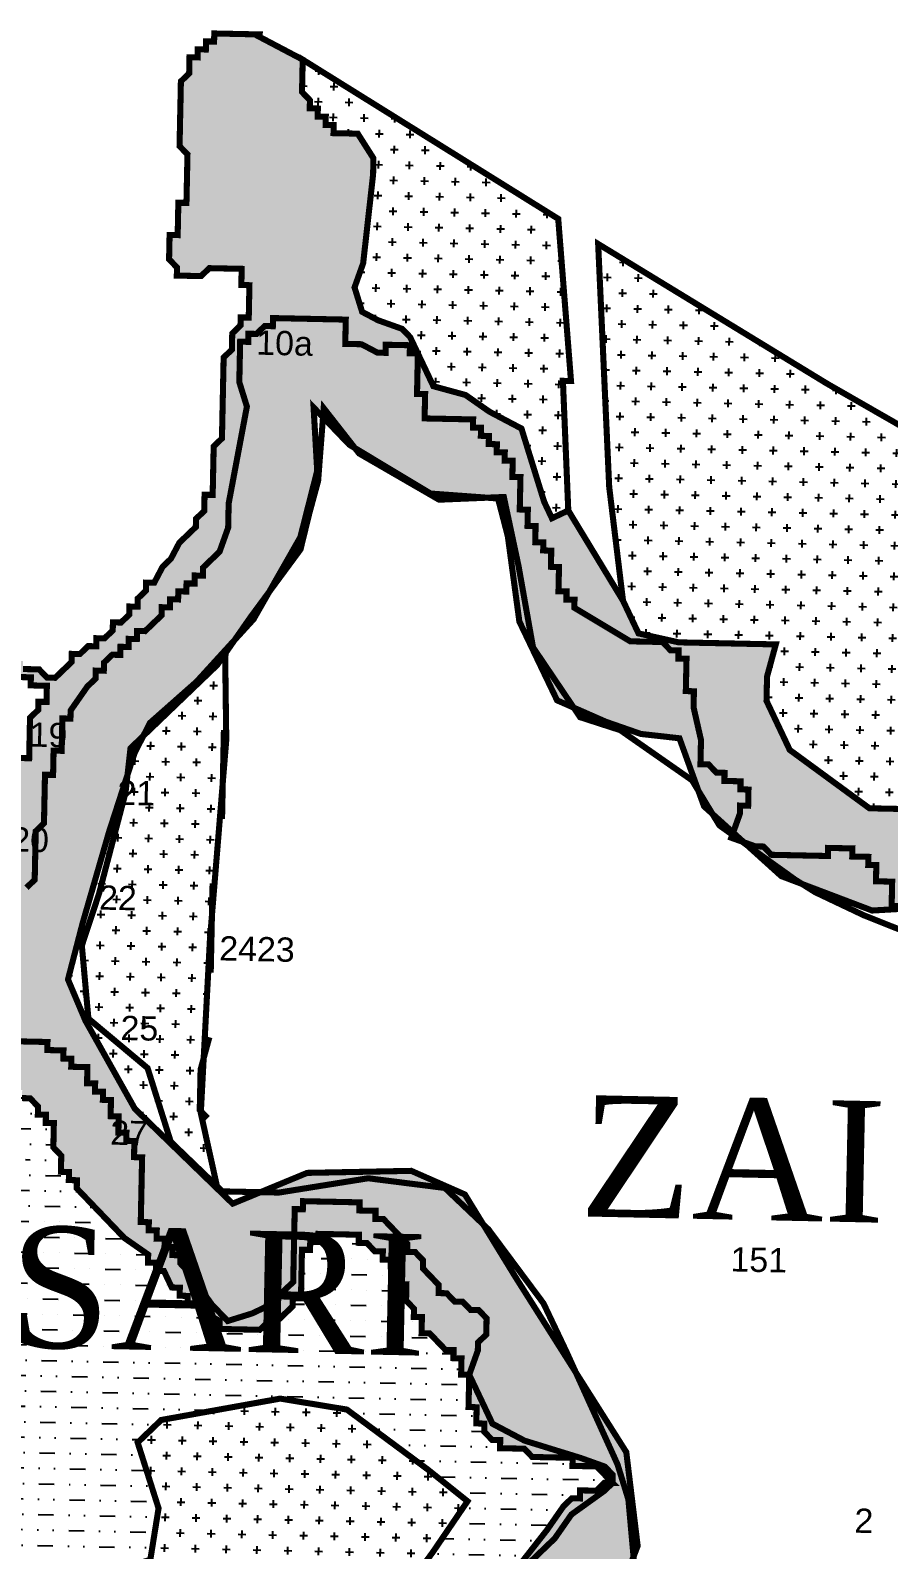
# Model space of a CAD drawing. Header units: metres. Extents: x 262573 to 264787, y 2226900 to 2228055.
# Drawn here: x 263884 to 264304, y 2227312 to 2228055 of the extents above; entities that cross this region are included whole.
import ezdxf

# ---------------------------------------------------------------- set-up
doc = ezdxf.new("R2010")
doc.units = ezdxf.units.M
doc.header["$MEASUREMENT"] = 0
doc.layers.add('500M CRZ LINE', color=7, linetype='Continuous', true_color=0xa73800)
for name, color, linetype in [('CRZ LINE FOR RIVER OR CREEK', 84, 'Continuous'), ('HAZARDS LINE', 1, 'Continuous'), ('HIGH TIDE LINE', 6, 'Continuous'), ('INTERTIDAL ZONE', 5, 'Continuous'), ('MUDFLATS', 40, 'Continuous'), ('NDZ-500M FROM CRZ', 2, 'Continuous'), ('SURVEY NO.', 7, 'Continuous'), ('VILLAGE NAME', 3, 'Continuous')]:
    doc.layers.add(name, color=color, linetype=linetype)
doc.styles.add('PDF Arial', font='arial.ttf')
doc.styles.get("Standard").update_dxf_attribs({"font": 'times.ttf'})
pattern_1 = [(358.7957, (245568.003, 2226553.552), (7.6937444, 7.376927), [3.7685, -11.305501]), (88.7957, (245569.847, 2226551.629), (-7.376927, 7.6937444), [3.7685, -11.305501])]
pattern_2 = [(358.7957, (245568.003, 2226553.552), (15.22908, 7.2185182), [7.5370005, -7.5370005, 0, -7.5370005, 0, -7.5370005])]

msp = doc.modelspace()

# ---------------------------------------------------------------- hatches: boundary and pattern name
at = {"layer": 'INTERTIDAL ZONE'}
h = msp.add_hatch(dxfattribs=at)
h.set_pattern_fill('CROSS', color=256, scale=1.186929, angle=-1.2043)
h.set_pattern_definition(pattern_1)
h.paths.add_polyline_path([(264142.57, 2227962.79), (264017.58, 2228040.61), (264017.5, 2228036.65), (264017.42, 2228032.7), (264017.33, 2228028.74), (264017.25, 2228024.79), (264021.12, 2228020.75), (264021.04, 2228016.79), (264024.99, 2228016.71), (264024.91, 2228012.75), (264028.87, 2228012.67), (264028.78, 2228008.71), (264032.74, 2228008.63), (264032.66, 2228004.67), (264036.61, 2228004.59), (264040.57, 2228004.51), (264044.52, 2228004.42), (264052.18, 2227992.39), (264052.02, 2227984.48), (264047.15, 2227941.05), (264042.94, 2227929.26), (264046.65, 2227917.31), (264054.47, 2227913.19), (264066.26, 2227908.98), (264070.13, 2227904.95), (264073.92, 2227896.95), (264077.71, 2227888.96), (264081.5, 2227880.96), (264097.23, 2227876.67), (264108.93, 2227868.51), (264124.59, 2227860.27), (264128.29, 2227848.32), (264132, 2227836.36), (264135.71, 2227824.41), (264139.49, 2227816.42), (264147.49, 2227820.21), (264144.86, 2227883.59), (264148.82, 2227883.5)])
h = msp.add_hatch(dxfattribs=at)
h.set_pattern_fill('CROSS', color=256, scale=1.186929, angle=-1.2043)
h.set_pattern_definition(pattern_1)
h.paths.add_polyline_path([(264273.98, 2227882.27), (264162.1, 2227950.5), (264167.51, 2227831.66), (264174.26, 2227776.11), (264181.84, 2227760.12), (264201.53, 2227755.75), (264248.99, 2227754.75), (264244.71, 2227739.01), (264244.46, 2227727.14), (264255.82, 2227703.16), (264294.79, 2227674.64), (264310.62, 2227674.3), (264322.56, 2227678.01), (264330.47, 2227677.84), (264342.09, 2227665.73), (264353.71, 2227653.61), (264361.04, 2227625.75), (264364.66, 2227609.85), (264372.4, 2227601.77), (264392.1, 2227597.4), (264419.62, 2227588.9), (264454.88, 2227572.33), (264498.22, 2227563.5), (264525.83, 2227558.97), (264537.77, 2227562.67), (264549.72, 2227566.38), (264589.36, 2227569.5), (264625.21, 2227580.62), (264649.35, 2227599.9), (264653.56, 2227611.69), (264654.14, 2227639.38), (264658.1, 2227639.3), (264673.83, 2227635.01), (264677.79, 2227634.92), (264681.74, 2227634.84), (264685.7, 2227634.76), (264697.57, 2227634.51), (264701.52, 2227634.43), (264705.48, 2227634.34), (264709.43, 2227634.26), (264717.34, 2227634.09), (264721.3, 2227634.01), (264725.25, 2227633.93), (264729.29, 2227637.8), (264733.25, 2227637.72), (264737.2, 2227637.63), (264741.72, 2227641.96), (264625.62, 2227680.69)])
h.paths.add_polyline_path([(264386.51, 2227708.33), (264398.55, 2227715.99), (264426.23, 2227715.41), (264457.96, 2227718.7), (264469.82, 2227718.45), (264513.25, 2227713.58), (264517.2, 2227713.5), (264521.08, 2227709.46), (264525.03, 2227709.37), (264528.99, 2227709.29), (264552.47, 2227696.92), (264579.91, 2227684.47), (264583.86, 2227684.39), (264587.82, 2227684.31), (264591.69, 2227680.27), (264595.56, 2227676.23), (264599.52, 2227676.15), (264603.47, 2227676.06), (264603.39, 2227672.11), (264607.34, 2227672.02), (264607.26, 2227668.07), (264615.09, 2227663.95), (264618.96, 2227659.91), (264622.83, 2227655.87), (264626.7, 2227651.83), (264630.58, 2227647.79), (264634.53, 2227647.71), (264634.45, 2227643.75), (264638.4, 2227643.67), (264645.81, 2227619.77), (264641.61, 2227607.98), (264625.54, 2227596.45), (264589.69, 2227585.33), (264546.18, 2227586.24), (264522.54, 2227590.7), (264494.93, 2227595.23), (264471.28, 2227599.69), (264443.76, 2227608.18), (264428.11, 2227616.43), (264416.41, 2227624.59), (264396.88, 2227636.87), (264389.22, 2227648.91), (264381.64, 2227664.9), (264373.98, 2227676.93), (264374.23, 2227688.8), (264378.27, 2227692.67), (264382.39, 2227700.5)], flags=16)
h.paths.add_polyline_path([(264421.64, 2227667.82), (264471.73, 2227670.59), (264533.93, 2227654), (264596.61, 2227644), (264625.35, 2227622.56), (264610.87, 2227611.41), (264588.15, 2227605.29), (264546.57, 2227611.02), (264496.12, 2227624.24), (264453.91, 2227632.76), (264421.4, 2227656.37)], flags=0)
h = msp.add_hatch(dxfattribs=at)
h.set_pattern_fill('CROSS', color=256, scale=1.186929, angle=-1.2043)
h.set_pattern_definition(pattern_1)
h.paths.add_polyline_path([(264055.91, 2227228.49), (264056.32, 2227248.27), (264060.28, 2227248.18), (264060.45, 2227256.1), (264064.4, 2227256.01), (264072.48, 2227263.76), (264062.5, 2227285.68), (264080.93, 2227310.59), (264098.2, 2227335.9), (264078.68, 2227351.48), (264039.19, 2227380.71), (264006.6, 2227386.07), (263948.37, 2227375.62), (263936.85, 2227364.58), (263947.08, 2227332.46), (263943.04, 2227307.26), (263909.75, 2227297.46), (263912.14, 2227281.84), (263918.01, 2227222.21), (263947.55, 2227084.76), (263964.5, 2227022.91), (263991.01, 2226992.87), (264038.03, 2226984.02), (264054.25, 2227006.87), (264055.29, 2227056.38), (264072.43, 2227067.42), (264092.07, 2227065.83), (264099.8, 2227057.39), (264099.96, 2227065.3), (264070.73, 2227180.69), (264063.49, 2227212.5)])
at = {"layer": 'MUDFLATS'}
h = msp.add_hatch(dxfattribs=at)
h.set_pattern_fill('MUDST', color=256, scale=1.186929, angle=-1.2043)
h.set_pattern_definition(pattern_2)
h.paths.add_polyline_path([(264052.02, 2227984.48), (264052.18, 2227992.39), (264044.52, 2228004.42), (264040.57, 2228004.51), (264036.61, 2228004.59), (264032.66, 2228004.67), (264032.74, 2228008.63), (264028.78, 2228008.71), (264028.87, 2228012.67), (264024.91, 2228012.75), (264024.99, 2228016.71), (264021.04, 2228016.79), (264021.12, 2228020.75), (264017.25, 2228024.79), (264017.33, 2228028.74), (264017.42, 2228032.7), (264017.5, 2228036.65), (264017.58, 2228040.61), (263994.1, 2228052.98), (263990.15, 2228053.06), (263982.24, 2228053.23), (263978.28, 2228053.31), (263974.32, 2228053.39), (263974.24, 2228049.44), (263970.29, 2228049.52), (263970.2, 2228045.56), (263966.25, 2228045.65), (263966.16, 2228041.69), (263962.21, 2228041.77), (263962.13, 2228037.82), (263962.04, 2228033.86), (263958, 2228029.99), (263957.92, 2228026.03), (263957.84, 2228022.08), (263957.76, 2228018.12), (263957.67, 2228014.17), (263957.59, 2228010.21), (263957.51, 2228006.25), (263957.34, 2227998.34), (263961.21, 2227994.3), (263961.13, 2227990.35), (263961.05, 2227986.39), (263960.96, 2227982.44), (263960.88, 2227978.48), (263960.8, 2227974.52), (263960.71, 2227970.57), (263956.76, 2227970.65), (263956.67, 2227966.69), (263956.59, 2227962.74), (263956.51, 2227958.78), (263956.42, 2227954.83), (263952.47, 2227954.91), (263952.39, 2227950.95), (263952.3, 2227947), (263952.22, 2227943.04), (263956.09, 2227939), (263956.01, 2227935.05), (263959.96, 2227934.96), (263967.87, 2227934.8), (263971.91, 2227938.67), (263987.73, 2227938.34), (263987.57, 2227930.43), (263991.52, 2227930.34), (263991.19, 2227914.52), (263987.23, 2227914.6), (263987.15, 2227910.65), (263983.11, 2227906.77), (263982.95, 2227898.86), (263978.91, 2227894.99), (263978.08, 2227855.43), (263974.04, 2227851.56), (263973.54, 2227827.82), (263969.58, 2227827.91), (263969.42, 2227819.99), (263965.38, 2227816.12), (263965.3, 2227812.17), (263957.22, 2227804.42), (263953.1, 2227796.59), (263949.06, 2227792.72), (263944.94, 2227784.89), (263940.98, 2227784.97), (263940.9, 2227781.02), (263936.86, 2227777.14), (263936.78, 2227773.19), (263932.82, 2227773.27), (263932.74, 2227769.32), (263928.7, 2227765.44), (263924.75, 2227765.53), (263924.66, 2227761.57), (263920.62, 2227757.7), (263916.67, 2227757.78), (263916.59, 2227753.83), (263912.63, 2227753.91), (263908.59, 2227750.04), (263904.64, 2227750.12), (263904.55, 2227746.16), (263900.52, 2227742.29), (263896.48, 2227738.42), (263892.52, 2227738.5), (263888.65, 2227742.54), (263880.74, 2227742.71), (263880.82, 2227746.66), (263872.91, 2227746.83), (263872.83, 2227742.87), (263876.7, 2227738.83), (263884.61, 2227738.67), (263884.53, 2227734.88), (263885.02, 2227734.7), (263892.44, 2227734.54), (263892.27, 2227726.63), (263888.32, 2227726.72), (263888.23, 2227722.76), (263884.2, 2227718.89), (263883.78, 2227699.11), (263879.82, 2227699.19), (263879.08, 2227663.59), (263875.12, 2227663.67), (263874.95, 2227655.76), (263870.92, 2227651.89), (263870.75, 2227643.98), (263866.71, 2227640.1), (263866.63, 2227636.15), (263862.42, 2227624.36), (263862.34, 2227620.41), (263858.38, 2227620.49), (263858.05, 2227604.67), (263854.1, 2227604.75), (263853.51, 2227577.06), (263857.39, 2227573.02), (263857.05, 2227557.2), (263861.01, 2227557.11), (263860.93, 2227553.16), (263868.67, 2227545.08), (263872.54, 2227541.04), (263876.41, 2227537), (263880.37, 2227536.92), (263880.29, 2227532.96), (263884.24, 2227532.88), (263888.11, 2227528.84), (263888.03, 2227524.88), (263891.99, 2227524.8), (263891.9, 2227520.84), (263895.86, 2227520.76), (263895.61, 2227508.89), (263899.48, 2227504.85), (263899.31, 2227496.94), (263903.27, 2227496.86), (263903.19, 2227492.9), (263907.14, 2227492.82), (263907.06, 2227488.86), (263910.93, 2227484.82), (263914.8, 2227480.79), (263918.68, 2227476.75), (263926.42, 2227468.67), (263930.29, 2227464.63), (263941.99, 2227456.47), (263941.91, 2227452.51), (263945.86, 2227452.43), (263945.78, 2227448.47), (263949.74, 2227448.39), (263953.52, 2227440.4), (263957.48, 2227440.31), (263957.4, 2227436.36), (263961.35, 2227436.27), (263961.27, 2227432.32), (263965.22, 2227432.23), (263969.1, 2227428.2), (263976.92, 2227424.07), (263976.84, 2227420.12), (263996.62, 2227419.7), (264000.65, 2227423.57), (264004.61, 2227423.49), (264008.65, 2227427.36), (264012.69, 2227431.24), (264012.77, 2227435.19), (264016.73, 2227435.11), (264017.22, 2227458.84), (264021.18, 2227458.76), (264021.26, 2227462.72), (264025.22, 2227462.63), (264025.3, 2227466.59), (264045.08, 2227466.17), (264044.99, 2227462.22), (264048.95, 2227462.14), (264052.82, 2227458.1), (264056.78, 2227458.01), (264056.69, 2227454.06), (264060.65, 2227453.97), (264060.57, 2227450.02), (264064.44, 2227445.98), (264064.35, 2227442.02), (264068.31, 2227441.94), (264068.14, 2227434.03), (264072.02, 2227429.99), (264071.93, 2227426.03), (264075.89, 2227425.95), (264075.72, 2227418.04), (264079.68, 2227417.96), (264083.55, 2227413.92), (264087.42, 2227409.88), (264091.38, 2227409.79), (264091.29, 2227405.84), (264095.25, 2227405.76), (264095.08, 2227397.84), (264099.04, 2227397.76), (264098.7, 2227381.94), (264102.66, 2227381.85), (264102.49, 2227373.94), (264106.45, 2227373.86), (264106.37, 2227369.9), (264110.24, 2227365.86), (264114.19, 2227365.78), (264114.11, 2227361.82), (264125.98, 2227361.58), (264129.85, 2227357.54), (264149.62, 2227357.12), (264149.54, 2227353.16), (264161.41, 2227352.92), (264165.28, 2227348.88), (264169.15, 2227344.84), (264165.2, 2227344.92), (264161.16, 2227341.05), (264153.25, 2227341.21), (264153.16, 2227337.26), (264149.21, 2227337.34), (264145.17, 2227333.47), (264137.01, 2227321.77), (264124.81, 2227306.19), (264120.86, 2227306.28), (264120.77, 2227302.32), (264116.82, 2227302.4), (264116.73, 2227298.45), (264112.78, 2227298.53), (264088.55, 2227275.29), (264072.48, 2227263.76), (264064.4, 2227256.01), (264060.45, 2227256.1), (264060.28, 2227248.18), (264056.32, 2227248.27), (264055.91, 2227228.49), (264063.49, 2227212.5), (264070.73, 2227180.69), (264099.96, 2227065.3), (264099.8, 2227057.39), (264103.75, 2227057.3), (264103.67, 2227053.35), (264118.66, 2227013.46), (264118.49, 2227005.55), (264122.45, 2227005.46), (264122.36, 2227001.51), (264126.15, 2226993.51), (264125.99, 2226985.6), (264129.94, 2226985.52), (264129.86, 2226981.56), (264141.72, 2226981.31), (264153.67, 2226985.02), (264173.53, 2226988.56), (264185.4, 2226988.31), (264232.94, 2226991.27), (264260.63, 2226990.68), (264260.71, 2226994.64), (264268.62, 2226994.47), (264268.71, 2226998.43), (264272.75, 2227002.3), (264272.91, 2227010.21), (264269.04, 2227014.25), (264269.87, 2227053.81), (264273.91, 2227057.68), (264281.82, 2227057.52), (264281.9, 2227061.47), (264285.86, 2227061.39), (264285.94, 2227065.35), (264287.96, 2227067.28), (264262.63, 2227070.06), (264249.35, 2227043.19), (264206.98, 2227039.95), (264159.28, 2227044.74), (264146.23, 2227078.69), (264119.97, 2227188.71), (264114.6, 2227227.66), (264135.83, 2227256.08), (264170.52, 2227285.78), (264181.43, 2227314.07), (264175.86, 2227359.9), (264121.6, 2227445.58), (264096.92, 2227485.85), (264070.68, 2227497.4), (264019.77, 2227496.41), (263983.34, 2227481.37), (263935.48, 2227527.74), (263911.28, 2227570.86), (263902.77, 2227590.97), (263909.87, 2227618.31), (263922.88, 2227663.22), (263935.38, 2227701.79), (263942.91, 2227716.41), (263965.69, 2227736.55), (263979.63, 2227751.82), (263993.57, 2227767.08), (264016.42, 2227807.15), (264024.67, 2227839.62), (264022.91, 2227870.59), (264040.41, 2227852.35), (264080.15, 2227828.49), (264113.11, 2227826.08), (264117.91, 2227807.64), (264123.56, 2227765.94), (264142.01, 2227727.41), (264165.86, 2227716.94), (264182.99, 2227710.98), (264201.86, 2227708.87), (264213.88, 2227675.62), (264251.68, 2227641.49), (264296.1, 2227624.66), (264313.66, 2227625.66), (264320.42, 2227620.02), (264343.06, 2227584.49), (264359.18, 2227566.28), (264380.58, 2227569.96), (264418.04, 2227552.67), (264483.75, 2227531.67), (264512.92, 2227528.99), (264572, 2227541.84), (264617.41, 2227559.1), (264642.26, 2227579.54), (264664.65, 2227597.97), (264677.88, 2227605.6), (264706.89, 2227611.18), (264732.47, 2227617.51), (264745.19, 2227641.42), (264741.24, 2227641.51), (264737.2, 2227637.63), (264733.25, 2227637.72), (264729.29, 2227637.8), (264725.25, 2227633.93), (264721.3, 2227634.01), (264717.34, 2227634.09), (264709.43, 2227634.26), (264705.48, 2227634.34), (264701.52, 2227634.43), (264697.57, 2227634.51), (264685.7, 2227634.76), (264681.74, 2227634.84), (264677.79, 2227634.92), (264673.83, 2227635.01), (264658.1, 2227639.3), (264654.14, 2227639.38), (264653.56, 2227611.69), (264649.35, 2227599.9), (264625.21, 2227580.62), (264589.36, 2227569.5), (264549.72, 2227566.38), (264537.77, 2227562.67), (264525.83, 2227558.97), (264498.22, 2227563.5), (264454.88, 2227572.33), (264419.62, 2227588.9), (264392.1, 2227597.4), (264372.4, 2227601.77), (264364.66, 2227609.85), (264361.04, 2227625.75), (264353.71, 2227653.61), (264342.09, 2227665.73), (264330.47, 2227677.84), (264322.56, 2227678.01), (264310.62, 2227674.3), (264294.79, 2227674.64), (264255.82, 2227703.16), (264244.46, 2227727.14), (264244.71, 2227739.01), (264248.99, 2227754.75), (264201.53, 2227755.75), (264181.84, 2227760.12), (264174.26, 2227776.11), (264147.49, 2227820.21), (264139.49, 2227816.42), (264135.71, 2227824.41), (264132, 2227836.36), (264128.29, 2227848.32), (264124.59, 2227860.27), (264108.93, 2227868.51), (264097.23, 2227876.67), (264081.5, 2227880.96), (264077.71, 2227888.96), (264073.92, 2227896.95), (264070.13, 2227904.95), (264066.26, 2227908.98), (264054.47, 2227913.19), (264046.65, 2227917.31), (264042.94, 2227929.26), (264047.15, 2227941.05)])
h = msp.add_hatch(dxfattribs=at)
h.set_pattern_fill('MUDST', color=256, scale=1.186929, angle=-1.2043)
h.set_pattern_definition(pattern_2)
h.paths.add_polyline_path([(264006.6, 2227386.07), (264039.19, 2227380.71), (264078.68, 2227351.48), (264098.2, 2227335.9), (264080.93, 2227310.59), (264062.5, 2227285.68), (264072.48, 2227263.76), (264088.55, 2227275.29), (264112.78, 2227298.53), (264116.73, 2227298.45), (264116.82, 2227302.4), (264120.77, 2227302.32), (264120.86, 2227306.28), (264124.81, 2227306.19), (264137.01, 2227321.77), (264145.17, 2227333.47), (264149.21, 2227337.34), (264153.16, 2227337.26), (264153.25, 2227341.21), (264161.16, 2227341.05), (264165.2, 2227344.92), (264169.15, 2227344.84), (264165.28, 2227348.88), (264161.41, 2227352.92), (264149.54, 2227353.16), (264149.62, 2227357.12), (264129.85, 2227357.54), (264125.98, 2227361.58), (264114.11, 2227361.82), (264114.19, 2227365.78), (264110.24, 2227365.86), (264106.37, 2227369.9), (264106.45, 2227373.86), (264102.49, 2227373.94), (264102.66, 2227381.85), (264098.7, 2227381.94), (264099.04, 2227397.76), (264095.08, 2227397.84), (264095.25, 2227405.76), (264091.29, 2227405.84), (264091.38, 2227409.79), (264087.42, 2227409.88), (264083.55, 2227413.92), (264079.68, 2227417.96), (264075.72, 2227418.04), (264075.89, 2227425.95), (264071.93, 2227426.03), (264072.02, 2227429.99), (264068.14, 2227434.03), (264068.31, 2227441.94), (264064.35, 2227442.02), (264064.44, 2227445.98), (264060.57, 2227450.02), (264060.65, 2227453.97), (264056.69, 2227454.06), (264056.78, 2227458.01), (264052.82, 2227458.1), (264048.95, 2227462.14), (264044.99, 2227462.22), (264045.08, 2227466.17), (264025.3, 2227466.59), (264025.22, 2227462.63), (264021.26, 2227462.72), (264021.18, 2227458.76), (264017.22, 2227458.84), (264016.73, 2227435.11), (264012.77, 2227435.19), (264012.69, 2227431.24), (264008.65, 2227427.36), (264004.61, 2227423.49), (264000.65, 2227423.57), (263996.62, 2227419.7), (263976.84, 2227420.12), (263976.92, 2227424.07), (263969.1, 2227428.2), (263965.22, 2227432.23), (263961.27, 2227432.32), (263961.35, 2227436.27), (263957.4, 2227436.36), (263957.48, 2227440.31), (263953.52, 2227440.4), (263949.74, 2227448.39), (263945.78, 2227448.47), (263945.86, 2227452.43), (263941.91, 2227452.51), (263941.99, 2227456.47), (263930.29, 2227464.63), (263926.42, 2227468.67), (263918.68, 2227476.75), (263914.8, 2227480.79), (263910.93, 2227484.82), (263907.06, 2227488.86), (263907.14, 2227492.82), (263903.19, 2227492.9), (263903.27, 2227496.86), (263899.31, 2227496.94), (263899.48, 2227504.85), (263895.61, 2227508.89), (263895.86, 2227520.76), (263891.9, 2227520.84), (263891.99, 2227524.8), (263888.03, 2227524.88), (263888.11, 2227528.84), (263884.24, 2227532.88), (263880.29, 2227532.96), (263880.37, 2227536.92), (263876.41, 2227537), (263872.54, 2227541.04), (263868.67, 2227545.08), (263867.56, 2227546.24), (263863.65, 2227539.79), (263875.65, 2227526.78), (263882.02, 2227503.09), (263862.59, 2227444.29), (263816.49, 2227415.57), (263751.14, 2227412.99), (263713.02, 2227406.4), (263692.98, 2227387.2), (263662.34, 2227378.03), (263643.59, 2227373.52), (263611.24, 2227377.79), (263623.89, 2227345.84), (263668.63, 2227308.25), (263712.66, 2227274.71), (263722.03, 2227258.38), (263736.35, 2227272.35), (263748.62, 2227274.59), (263796.06, 2227265.77), (263807.73, 2227269.59), (263827.54, 2227287.65), (263847.99, 2227291.29), (263905.5, 2227284.76), (263899.92, 2227272.66), (263862.08, 2227276.28), (263842.22, 2227270.43), (263841.04, 2227258.87), (263852.43, 2227249.24), (263880.52, 2227243.95), (263891.79, 2227243.71), (263905.12, 2227236.86), (263909.58, 2227225.18), (263886.52, 2227216.58), (263859.03, 2227220.29), (263841.99, 2227217.15), (263853.69, 2227208.99), (263861.52, 2227204.87), (263865.39, 2227200.83), (263869.26, 2227196.79), (263869.18, 2227192.84), (263872.97, 2227184.84), (263876.59, 2227168.94), (263875.09, 2227097.73), (263870.64, 2227074.08), (263874.51, 2227070.04), (263873.93, 2227042.35), (263877.55, 2227026.44), (263877.39, 2227018.53), (263881.26, 2227014.49), (263881.09, 2227006.58), (263884.96, 2227002.54), (263888.75, 2226994.54), (263896.41, 2226982.51), (263900.2, 2226974.52), (263902.18, 2226974.47), (263958.12, 2226977.8), (264076.65, 2226972.31), (264112.23, 2226987.31), (264125.99, 2226985.6), (264126.15, 2226993.51), (264122.36, 2227001.51), (264122.45, 2227005.46), (264118.49, 2227005.55), (264118.66, 2227013.46), (264103.67, 2227053.35), (264103.75, 2227057.3), (264099.8, 2227057.39), (264092.07, 2227065.83), (264072.43, 2227067.42), (264055.29, 2227056.38), (264054.25, 2227006.87), (264038.03, 2226984.02), (263991.01, 2226992.87), (263964.5, 2227022.91), (263947.55, 2227084.76), (263918.01, 2227222.21), (263912.14, 2227281.84), (263909.75, 2227297.46), (263943.04, 2227307.26), (263947.08, 2227332.46), (263936.85, 2227364.58), (263948.37, 2227375.62)])
at = {"layer": 'NDZ-500M FROM CRZ'}
h = msp.add_hatch(dxfattribs=at)
h.set_pattern_fill('CROSS', color=256, scale=1.186929, angle=-1.2043)
h.set_pattern_definition(pattern_1)
h.paths.add_polyline_path([(263980.19, 2227708), (263979.63, 2227751.82), (263965.69, 2227736.55), (263942.91, 2227716.41), (263935.38, 2227701.79), (263922.88, 2227663.22), (263909.87, 2227618.31), (263902.77, 2227590.97), (263911.28, 2227570.86), (263935.48, 2227527.74), (263975.95, 2227488.53), (263967.73, 2227525.66), (263972.18, 2227610.03)])

# ---------------------------------------------------------------- linework, layer by layer
at = {"layer": '500M CRZ LINE', "lineweight": 50, "const_width": 2.97}
for points in [[(263979.87, 2227752.49), (263979.7, 2227744.58)], [(263979.04, 2227712.94), (263978.87, 2227705.02), (263978.62, 2227693.16), (263978.12, 2227669.42)], [(263973.5, 2227637.86), (263973.17, 2227622.03), (263972.59, 2227594.34)], [(263971.92, 2227562.7), (263967.64, 2227546.96), (263967.55, 2227543), (263967.39, 2227535.09), (263967.3, 2227531.13), (263967.22, 2227527.18), (263971.09, 2227523.14)]]:
    msp.add_lwpolyline(points, dxfattribs=at)
at = {"layer": 'CRZ LINE FOR RIVER OR CREEK', "ltscale": 0.01, "const_width": 2.97}
msp.add_lwpolyline([(264321.15, 2227610.76), (264292.13, 2227622.3), (264268.21, 2227633.64), (264258.45, 2227639.78), (264221.41, 2227666.29), (264208.03, 2227688.33), (264172.93, 2227712.82), (264153.28, 2227719.17), (264130.25, 2227753.29), (264123.17, 2227793.02), (264115.97, 2227826.81), (264084.29, 2227825.49), (264045.19, 2227848.08), (264027.85, 2227870.22), (264025.12, 2227834.65), (264020.84, 2227818.91), (264016.51, 2227801.2), (263992.07, 2227768.07), (263975.75, 2227744.67), (263943.44, 2227713.68), (263933.35, 2227704), (263930.91, 2227682.29), (263918, 2227633.09), (263909.55, 2227607.54), (263912.76, 2227571.85), (263941.7, 2227547.64), (263953.04, 2227511.64), (263978.25, 2227487.37), (264005.94, 2227486.79), (264049.61, 2227493.78), (264087.11, 2227489.04), (264108.44, 2227468.8), (264135.38, 2227432.61), (264146.75, 2227408.63), (264171.58, 2227353.91), (264176.89, 2227336.76), (264180.1, 2227301.07)], dxfattribs=at)
at = {"layer": 'HAZARDS LINE', "lineweight": 18, "const_width": 2.97}
for points in [[(263882.45, 2227635.81), (263886.49, 2227639.69), (263886.99, 2227663.42), (263891.02, 2227667.29), (263891.52, 2227691.03), (263895.48, 2227690.95), (263895.73, 2227702.81), (263899.68, 2227702.73), (263900.02, 2227718.55), (263903.97, 2227718.47), (263904.05, 2227722.43), (263912.21, 2227734.13), (263916.25, 2227738), (263916.34, 2227741.96), (263920.29, 2227741.87), (263920.37, 2227745.83), (263924.41, 2227749.7), (263928.37, 2227749.62), (263928.45, 2227753.58), (263932.41, 2227753.49), (263932.49, 2227757.45), (263936.45, 2227757.37), (263936.53, 2227761.32), (263940.48, 2227761.24), (263944.52, 2227765.11), (263948.56, 2227768.98), (263948.64, 2227772.94), (263952.6, 2227772.86), (263952.68, 2227776.81), (263956.64, 2227776.73), (263956.72, 2227780.68), (263960.68, 2227780.6), (263960.76, 2227784.56), (263964.71, 2227784.47), (263964.8, 2227788.43), (263968.75, 2227788.35), (263968.84, 2227792.3), (263976.91, 2227800.05), (263981.12, 2227811.83), (263981.37, 2227823.7), (263990.28, 2227871.01), (263986.57, 2227882.96), (263986.99, 2227902.74), (263990.94, 2227902.65), (263991.02, 2227906.61), (263994.98, 2227906.53), (263999.02, 2227910.4), (264002.97, 2227910.31), (264003.06, 2227914.27), (264038.65, 2227913.52), (264038.4, 2227901.65), (264046.31, 2227901.49), (264054.14, 2227897.37), (264058.1, 2227897.28), (264058.18, 2227901.24), (264070.05, 2227900.99), (264069.96, 2227897.03), (264073.92, 2227896.95), (264073.5, 2227877.17), (264077.46, 2227877.09), (264077.21, 2227865.22), (264100.94, 2227864.72), (264100.86, 2227860.77), (264104.81, 2227860.68), (264104.73, 2227856.73), (264108.68, 2227856.64), (264108.6, 2227852.69), (264112.56, 2227852.6), (264112.47, 2227848.65), (264116.43, 2227848.57), (264116.34, 2227844.61), (264120.3, 2227844.53), (264120.13, 2227836.61), (264124.09, 2227836.53), (264123.76, 2227820.71), (264127.71, 2227820.62), (264127.55, 2227812.71), (264131.5, 2227812.63), (264131.33, 2227804.72), (264135.29, 2227804.63), (264135.21, 2227800.68), (264139.16, 2227800.6), (264139, 2227792.68), (264142.95, 2227792.6), (264142.7, 2227780.73), (264146.66, 2227780.65), (264146.57, 2227776.69), (264150.53, 2227776.61), (264150.45, 2227772.65), (264177.8, 2227756.25), (264193.62, 2227755.92), (264197.49, 2227751.88), (264201.45, 2227751.79), (264201.36, 2227747.84), (264205.32, 2227747.76), (264204.99, 2227731.93), (264208.94, 2227731.85), (264208.78, 2227723.94), (264212.4, 2227708.03), (264212.15, 2227696.16), (264216.1, 2227696.08), (264219.98, 2227692.04), (264223.93, 2227691.96), (264223.85, 2227688), (264231.76, 2227687.84), (264231.68, 2227683.88), (264235.63, 2227683.8), (264235.47, 2227675.88), (264231.51, 2227675.97), (264231.43, 2227672.01), (264227.22, 2227660.23), (264239, 2227656.02), (264242.96, 2227655.94), (264246.83, 2227651.9), (264274.52, 2227651.32), (264274.6, 2227655.27), (264286.47, 2227655.02), (264286.38, 2227651.07), (264294.3, 2227650.9), (264294.21, 2227646.95), (264298.17, 2227646.86), (264298, 2227638.95), (264305.91, 2227638.78), (264305.66, 2227626.92), (264309.62, 2227626.83)], [(264124.73, 2227302.24), (264140.88, 2227317.73), (264149.04, 2227329.43), (264165.11, 2227340.96), (264169.15, 2227344.84), (264169.23, 2227348.79), (264165.36, 2227352.83), (264153.58, 2227357.04), (264126.06, 2227365.53), (264110.4, 2227373.78), (264106.62, 2227381.77), (264099.04, 2227397.76), (264103.24, 2227409.54), (264103.33, 2227413.5), (264107.36, 2227417.37), (264107.53, 2227425.29), (264103.66, 2227429.32), (264099.7, 2227429.41), (264095.83, 2227433.45), (264091.88, 2227433.53), (264088, 2227437.57), (264084.05, 2227437.65), (264084.13, 2227441.61), (264080.26, 2227445.65), (264076.39, 2227449.69), (264076.47, 2227453.64), (264072.6, 2227457.68), (264068.64, 2227457.76), (264068.73, 2227461.72), (264064.85, 2227465.76), (264057.11, 2227473.84), (264053.15, 2227473.92), (264053.24, 2227477.88), (264045.33, 2227478.04), (264045.41, 2227482), (264017.72, 2227482.58), (264017.64, 2227478.62), (264013.68, 2227478.71), (264012.94, 2227443.1), (264008.9, 2227439.23), (264000.82, 2227431.49), (263992.83, 2227427.7), (263980.88, 2227423.99), (263973.13, 2227432.07), (263961.6, 2227448.14), (263957.73, 2227452.18), (263957.81, 2227456.14), (263953.86, 2227456.22), (263953.94, 2227460.17), (263949.98, 2227460.26), (263950.07, 2227464.21), (263946.11, 2227464.3), (263946.2, 2227468.25), (263942.24, 2227468.34), (263942.32, 2227472.29), (263938.37, 2227472.38), (263939.03, 2227504.02), (263935.08, 2227504.11), (263935.24, 2227512.02), (263931.29, 2227512.1), (263931.37, 2227516.06), (263927.42, 2227516.14), (263927.58, 2227524.05), (263923.63, 2227524.13), (263923.79, 2227532.05), (263919.84, 2227532.13), (263919.92, 2227536.09), (263915.97, 2227536.17), (263916.05, 2227540.12), (263912.1, 2227540.21), (263912.26, 2227548.12), (263904.35, 2227548.29), (263904.43, 2227552.24), (263900.48, 2227552.32), (263900.56, 2227556.28), (263892.65, 2227556.45), (263892.73, 2227560.4), (263876.91, 2227560.74)]]:
    msp.add_lwpolyline(points, dxfattribs=at)
at = {"layer": 'HIGH TIDE LINE', "lineweight": 35, "const_width": 2.97}
for points in [[(263998.06, 2228052.89), (263994.1, 2228052.98), (263990.15, 2228053.06), (263982.24, 2228053.23), (263978.28, 2228053.31), (263974.32, 2228053.39), (263974.24, 2228049.44), (263970.29, 2228049.52), (263970.2, 2228045.56), (263966.25, 2228045.65), (263966.16, 2228041.69), (263962.21, 2228041.77), (263962.13, 2228037.82), (263962.04, 2228033.86), (263958, 2228029.99), (263957.92, 2228026.03), (263957.84, 2228022.08), (263957.76, 2228018.12), (263957.67, 2228014.17), (263957.59, 2228010.21), (263957.51, 2228006.25), (263957.34, 2227998.34), (263961.21, 2227994.3), (263961.13, 2227990.35), (263961.05, 2227986.39), (263960.96, 2227982.44), (263960.88, 2227978.48), (263960.8, 2227974.52), (263960.71, 2227970.57), (263956.76, 2227970.65), (263956.67, 2227966.69), (263956.59, 2227962.74), (263956.51, 2227958.78), (263956.42, 2227954.83), (263952.47, 2227954.91), (263952.39, 2227950.95), (263952.3, 2227947), (263952.22, 2227943.04), (263956.09, 2227939), (263956.01, 2227935.05), (263959.96, 2227934.96), (263967.87, 2227934.8), (263971.91, 2227938.67), (263987.73, 2227938.34), (263987.57, 2227930.43), (263991.52, 2227930.34), (263991.19, 2227914.52), (263987.23, 2227914.6), (263987.15, 2227910.65), (263983.11, 2227906.77), (263982.95, 2227898.86), (263978.91, 2227894.99), (263978.08, 2227855.43), (263974.04, 2227851.56), (263973.54, 2227827.82), (263969.58, 2227827.91), (263969.42, 2227819.99), (263965.38, 2227816.12), (263965.3, 2227812.17), (263957.22, 2227804.42), (263953.1, 2227796.59), (263949.06, 2227792.72), (263944.94, 2227784.89), (263940.98, 2227784.97), (263940.9, 2227781.02), (263936.86, 2227777.14), (263936.78, 2227773.19), (263932.82, 2227773.27), (263932.74, 2227769.32), (263928.7, 2227765.44), (263924.75, 2227765.53), (263924.66, 2227761.57), (263920.62, 2227757.7), (263916.67, 2227757.78), (263916.59, 2227753.83), (263912.63, 2227753.91), (263908.59, 2227750.04), (263904.64, 2227750.12), (263904.55, 2227746.16), (263900.52, 2227742.29), (263896.48, 2227738.42), (263892.52, 2227738.5), (263888.65, 2227742.54), (263880.74, 2227742.71)], [(264017.58, 2228040.61), (264017.5, 2228036.65), (264017.42, 2228032.7), (264017.33, 2228028.74), (264017.25, 2228024.79), (264021.12, 2228020.75), (264021.04, 2228016.79), (264024.99, 2228016.71), (264024.91, 2228012.75), (264028.87, 2228012.67), (264028.78, 2228008.71), (264032.74, 2228008.63), (264032.66, 2228004.67), (264036.61, 2228004.59), (264040.57, 2228004.51), (264044.52, 2228004.42), (264052.18, 2227992.39), (264052.02, 2227984.48), (264047.15, 2227941.05), (264042.94, 2227929.26), (264046.65, 2227917.31), (264054.47, 2227913.19), (264066.26, 2227908.98), (264070.13, 2227904.95), (264073.92, 2227896.95), (264077.71, 2227888.96), (264081.5, 2227880.96), (264097.23, 2227876.67), (264108.93, 2227868.51), (264124.59, 2227860.27), (264128.29, 2227848.32), (264132, 2227836.36), (264135.71, 2227824.41), (264139.49, 2227816.42), (264147.49, 2227820.21), (264144.86, 2227883.59), (264148.82, 2227883.5), (264142.57, 2227962.79)], [(264162.1, 2227950.5), (264167.51, 2227831.66), (264174.26, 2227776.11), (264181.84, 2227760.12), (264201.53, 2227755.75), (264248.99, 2227754.75), (264244.71, 2227739.01), (264244.46, 2227727.14), (264255.82, 2227703.16), (264294.79, 2227674.64), (264310.62, 2227674.3)], [(263876.7, 2227738.83), (263884.61, 2227738.67), (263884.53, 2227734.71), (263892.44, 2227734.54), (263892.27, 2227726.63), (263888.32, 2227726.72), (263888.23, 2227722.76), (263884.2, 2227718.89), (263883.78, 2227699.11), (263879.82, 2227699.19)], [(263880.29, 2227532.96), (263884.24, 2227532.88), (263888.11, 2227528.84), (263888.03, 2227524.88), (263891.99, 2227524.8), (263891.9, 2227520.84), (263895.86, 2227520.76), (263895.61, 2227508.89), (263899.48, 2227504.85), (263899.31, 2227496.94), (263903.27, 2227496.86), (263903.19, 2227492.9), (263907.14, 2227492.82), (263907.06, 2227488.86), (263910.93, 2227484.82), (263914.8, 2227480.79), (263918.68, 2227476.75), (263926.42, 2227468.67), (263930.29, 2227464.63), (263941.99, 2227456.47), (263941.91, 2227452.51), (263945.86, 2227452.43), (263945.78, 2227448.47), (263949.74, 2227448.39), (263953.52, 2227440.4), (263957.48, 2227440.31), (263957.4, 2227436.36), (263961.35, 2227436.27), (263961.27, 2227432.32), (263965.22, 2227432.23), (263969.1, 2227428.2), (263976.92, 2227424.07), (263976.84, 2227420.12), (263996.62, 2227419.7), (264000.65, 2227423.57), (264004.61, 2227423.49), (264008.65, 2227427.36), (264012.69, 2227431.24), (264012.77, 2227435.19), (264016.73, 2227435.11), (264017.22, 2227458.84), (264021.18, 2227458.76), (264021.26, 2227462.72), (264025.22, 2227462.63), (264025.3, 2227466.59), (264045.08, 2227466.17), (264044.99, 2227462.22), (264048.95, 2227462.14), (264052.82, 2227458.1), (264056.78, 2227458.01), (264056.69, 2227454.06), (264060.65, 2227453.97), (264060.57, 2227450.02), (264064.44, 2227445.98), (264064.35, 2227442.02), (264068.31, 2227441.94), (264068.14, 2227434.03), (264072.02, 2227429.99), (264071.93, 2227426.03), (264075.89, 2227425.95), (264075.72, 2227418.04), (264079.68, 2227417.96), (264083.55, 2227413.92), (264087.42, 2227409.88), (264091.38, 2227409.79), (264091.29, 2227405.84), (264095.25, 2227405.76), (264095.08, 2227397.84), (264099.04, 2227397.76), (264098.7, 2227381.94), (264102.66, 2227381.85), (264102.49, 2227373.94), (264106.45, 2227373.86), (264106.37, 2227369.9), (264110.24, 2227365.86), (264114.19, 2227365.78), (264114.11, 2227361.82), (264125.98, 2227361.58), (264129.85, 2227357.54), (264149.62, 2227357.12), (264149.54, 2227353.16), (264161.41, 2227352.92), (264165.28, 2227348.88), (264169.15, 2227344.84), (264165.2, 2227344.92), (264161.16, 2227341.05), (264153.25, 2227341.21), (264153.16, 2227337.26), (264149.21, 2227337.34), (264145.17, 2227333.47), (264137.01, 2227321.77), (264124.81, 2227306.19)]]:
    msp.add_lwpolyline(points, dxfattribs=at)
at = {"layer": 'INTERTIDAL ZONE', "const_width": 2.97}
msp.add_lwpolyline([(264142.57, 2227962.79), (264017.58, 2228040.61), (264017.5, 2228036.65), (264017.42, 2228032.7), (264017.33, 2228028.74), (264017.25, 2228024.79), (264021.12, 2228020.75), (264021.04, 2228016.79), (264024.99, 2228016.71), (264024.91, 2228012.75), (264028.87, 2228012.67), (264028.78, 2228008.71), (264032.74, 2228008.63), (264032.66, 2228004.67), (264036.61, 2228004.59), (264040.57, 2228004.51), (264044.52, 2228004.42), (264052.18, 2227992.39), (264052.02, 2227984.48), (264047.15, 2227941.05), (264042.94, 2227929.26), (264046.65, 2227917.31), (264054.47, 2227913.19), (264066.26, 2227908.98), (264070.13, 2227904.95), (264073.92, 2227896.95), (264077.71, 2227888.96), (264081.5, 2227880.96), (264097.23, 2227876.67), (264108.93, 2227868.51), (264124.59, 2227860.27), (264128.29, 2227848.32), (264132, 2227836.36), (264135.71, 2227824.41), (264139.49, 2227816.42), (264147.49, 2227820.21), (264144.86, 2227883.59), (264148.82, 2227883.5)], close=True, dxfattribs=at)
for points in [[(264625.62, 2227680.69), (264273.98, 2227882.27), (264162.1, 2227950.5), (264167.51, 2227831.66), (264174.26, 2227776.11), (264181.84, 2227760.12), (264201.53, 2227755.75), (264248.99, 2227754.75), (264244.71, 2227739.01), (264244.46, 2227727.14), (264255.82, 2227703.16), (264294.79, 2227674.64), (264310.62, 2227674.3)], [(264162.1, 2227950.5), (264273.98, 2227882.27), (264625.62, 2227680.69), (264743.22, 2227641.46)], [(264080.93, 2227310.59), (264098.2, 2227335.9), (264078.68, 2227351.48), (264039.19, 2227380.71), (264006.6, 2227386.07), (263948.37, 2227375.62), (263936.85, 2227364.58), (263947.08, 2227332.46), (263943.04, 2227307.26)]]:
    msp.add_lwpolyline(points, dxfattribs=at)
at = {"layer": 'MUDFLATS', "const_width": 2.97}
for points in [[(264310.62, 2227674.3), (264294.79, 2227674.64), (264255.82, 2227703.16), (264244.46, 2227727.14), (264244.71, 2227739.01), (264248.99, 2227754.75), (264201.53, 2227755.75), (264181.84, 2227760.12), (264174.26, 2227776.11), (264147.49, 2227820.21), (264139.49, 2227816.42), (264135.71, 2227824.41), (264132, 2227836.36), (264128.29, 2227848.32), (264124.59, 2227860.27), (264108.93, 2227868.51), (264097.23, 2227876.67), (264081.5, 2227880.96), (264077.71, 2227888.96), (264073.92, 2227896.95), (264070.13, 2227904.95), (264066.26, 2227908.98), (264054.47, 2227913.19), (264046.65, 2227917.31), (264042.94, 2227929.26), (264047.15, 2227941.05), (264052.02, 2227984.48), (264052.18, 2227992.39), (264044.52, 2228004.42), (264040.57, 2228004.51), (264036.61, 2228004.59), (264032.66, 2228004.67), (264032.74, 2228008.63), (264028.78, 2228008.71), (264028.87, 2228012.67), (264024.91, 2228012.75), (264024.99, 2228016.71), (264021.04, 2228016.79), (264021.12, 2228020.75), (264017.25, 2228024.79), (264017.33, 2228028.74), (264017.42, 2228032.7), (264017.5, 2228036.65), (264017.58, 2228040.61), (263994.1, 2228052.98), (263990.15, 2228053.06), (263982.24, 2228053.23), (263978.28, 2228053.31), (263974.32, 2228053.39), (263974.24, 2228049.44), (263970.29, 2228049.52), (263970.2, 2228045.56), (263966.25, 2228045.65), (263966.16, 2228041.69), (263962.21, 2228041.77), (263962.13, 2228037.82), (263962.04, 2228033.86), (263958, 2228029.99), (263957.92, 2228026.03), (263957.84, 2228022.08), (263957.76, 2228018.12), (263957.67, 2228014.17), (263957.59, 2228010.21), (263957.51, 2228006.25), (263957.34, 2227998.34), (263961.21, 2227994.3), (263961.13, 2227990.35), (263961.05, 2227986.39), (263960.96, 2227982.44), (263960.88, 2227978.48), (263960.8, 2227974.52), (263960.71, 2227970.57), (263956.76, 2227970.65), (263956.67, 2227966.69), (263956.59, 2227962.74), (263956.51, 2227958.78), (263956.42, 2227954.83), (263952.47, 2227954.91), (263952.39, 2227950.95), (263952.3, 2227947), (263952.22, 2227943.04), (263956.09, 2227939), (263956.01, 2227935.05), (263959.96, 2227934.96), (263967.87, 2227934.8), (263971.91, 2227938.67), (263987.73, 2227938.34), (263987.57, 2227930.43), (263991.52, 2227930.34), (263991.19, 2227914.52), (263987.23, 2227914.6), (263987.15, 2227910.65), (263983.11, 2227906.77), (263982.95, 2227898.86), (263978.91, 2227894.99), (263978.08, 2227855.43), (263974.04, 2227851.56), (263973.54, 2227827.82), (263969.58, 2227827.91), (263969.42, 2227819.99), (263965.38, 2227816.12), (263965.3, 2227812.17), (263957.22, 2227804.42), (263953.1, 2227796.59), (263949.06, 2227792.72), (263944.94, 2227784.89), (263940.98, 2227784.97), (263940.9, 2227781.02), (263936.86, 2227777.14), (263936.78, 2227773.19), (263932.82, 2227773.27), (263932.74, 2227769.32), (263928.7, 2227765.44), (263924.75, 2227765.53), (263924.66, 2227761.57), (263920.62, 2227757.7), (263916.67, 2227757.78), (263916.59, 2227753.83), (263912.63, 2227753.91), (263908.59, 2227750.04), (263904.64, 2227750.12), (263904.55, 2227746.16), (263900.52, 2227742.29), (263896.48, 2227738.42), (263892.52, 2227738.5), (263888.65, 2227742.54), (263880.74, 2227742.71)], [(263994.1, 2228052.98), (264017.58, 2228040.61)], [(264170.52, 2227285.78), (264181.43, 2227314.07), (264175.86, 2227359.9), (264121.6, 2227445.58), (264096.92, 2227485.85), (264070.68, 2227497.4), (264019.77, 2227496.41), (263983.34, 2227481.37), (263935.48, 2227527.74), (263911.28, 2227570.86), (263902.77, 2227590.97), (263909.87, 2227618.31), (263922.88, 2227663.22), (263935.38, 2227701.79), (263942.91, 2227716.41), (263965.69, 2227736.55), (263993.57, 2227767.08), (264016.42, 2227807.15), (264024.67, 2227839.62), (264022.91, 2227870.59), (264040.41, 2227852.35), (264080.15, 2227828.49), (264113.11, 2227826.08), (264117.91, 2227807.64), (264123.56, 2227765.94), (264142.01, 2227727.41), (264165.86, 2227716.94), (264182.99, 2227710.98), (264201.86, 2227708.87), (264213.88, 2227675.62), (264251.68, 2227641.49), (264296.1, 2227624.66), (264313.66, 2227625.66)], [(264147.49, 2227820.21), (264174.26, 2227776.11)], [(263876.7, 2227738.83), (263884.61, 2227738.67), (263884.53, 2227734.88), (263885.02, 2227734.7), (263892.44, 2227734.54), (263892.27, 2227726.63), (263888.32, 2227726.72), (263888.23, 2227722.76), (263884.2, 2227718.89), (263883.78, 2227699.11), (263879.82, 2227699.19)], [(263880.29, 2227532.96), (263884.24, 2227532.88), (263888.11, 2227528.84), (263888.03, 2227524.88), (263891.99, 2227524.8), (263891.9, 2227520.84), (263895.86, 2227520.76), (263895.61, 2227508.89), (263899.48, 2227504.85), (263899.31, 2227496.94), (263903.27, 2227496.86), (263903.19, 2227492.9), (263907.14, 2227492.82), (263907.06, 2227488.86), (263910.93, 2227484.82), (263914.8, 2227480.79), (263918.68, 2227476.75), (263926.42, 2227468.67), (263930.29, 2227464.63), (263941.99, 2227456.47), (263941.91, 2227452.51), (263945.86, 2227452.43), (263945.78, 2227448.47), (263949.74, 2227448.39), (263953.52, 2227440.4), (263957.48, 2227440.31), (263957.4, 2227436.36), (263961.35, 2227436.27), (263961.27, 2227432.32), (263965.22, 2227432.23), (263969.1, 2227428.2), (263976.92, 2227424.07), (263976.84, 2227420.12), (263996.62, 2227419.7), (264000.65, 2227423.57), (264004.61, 2227423.49), (264008.65, 2227427.36), (264012.69, 2227431.24), (264012.77, 2227435.19), (264016.73, 2227435.11), (264017.22, 2227458.84), (264021.18, 2227458.76), (264021.26, 2227462.72), (264025.22, 2227462.63), (264025.3, 2227466.59), (264045.08, 2227466.17), (264044.99, 2227462.22), (264048.95, 2227462.14), (264052.82, 2227458.1), (264056.78, 2227458.01), (264056.69, 2227454.06), (264060.65, 2227453.97), (264060.57, 2227450.02), (264064.44, 2227445.98), (264064.35, 2227442.02), (264068.31, 2227441.94), (264068.14, 2227434.03), (264072.02, 2227429.99), (264071.93, 2227426.03), (264075.89, 2227425.95), (264075.72, 2227418.04), (264079.68, 2227417.96), (264083.55, 2227413.92), (264087.42, 2227409.88), (264091.38, 2227409.79), (264091.29, 2227405.84), (264095.25, 2227405.76), (264095.08, 2227397.84), (264099.04, 2227397.76), (264098.7, 2227381.94), (264102.66, 2227381.85), (264102.49, 2227373.94), (264106.45, 2227373.86), (264106.37, 2227369.9), (264110.24, 2227365.86), (264114.19, 2227365.78), (264114.11, 2227361.82), (264125.98, 2227361.58), (264129.85, 2227357.54), (264149.62, 2227357.12), (264149.54, 2227353.16), (264161.41, 2227352.92), (264165.28, 2227348.88), (264169.15, 2227344.84), (264165.2, 2227344.92), (264161.16, 2227341.05), (264153.25, 2227341.21), (264153.16, 2227337.26), (264149.21, 2227337.34), (264145.17, 2227333.47), (264137.01, 2227321.77), (264124.81, 2227306.19)], [(264124.81, 2227306.19), (264137.01, 2227321.77), (264145.17, 2227333.47), (264149.21, 2227337.34), (264153.16, 2227337.26), (264153.25, 2227341.21), (264161.16, 2227341.05), (264165.2, 2227344.92), (264169.15, 2227344.84), (264165.28, 2227348.88), (264161.41, 2227352.92), (264149.54, 2227353.16), (264149.62, 2227357.12), (264129.85, 2227357.54), (264125.98, 2227361.58), (264114.11, 2227361.82), (264114.19, 2227365.78), (264110.24, 2227365.86), (264106.37, 2227369.9), (264106.45, 2227373.86), (264102.49, 2227373.94), (264102.66, 2227381.85), (264098.7, 2227381.94), (264099.04, 2227397.76), (264095.08, 2227397.84), (264095.25, 2227405.76), (264091.29, 2227405.84), (264091.38, 2227409.79), (264087.42, 2227409.88), (264083.55, 2227413.92), (264079.68, 2227417.96), (264075.72, 2227418.04), (264075.89, 2227425.95), (264071.93, 2227426.03), (264072.02, 2227429.99), (264068.14, 2227434.03), (264068.31, 2227441.94), (264064.35, 2227442.02), (264064.44, 2227445.98), (264060.57, 2227450.02), (264060.65, 2227453.97), (264056.69, 2227454.06), (264056.78, 2227458.01), (264052.82, 2227458.1), (264048.95, 2227462.14), (264044.99, 2227462.22), (264045.08, 2227466.17), (264025.3, 2227466.59), (264025.22, 2227462.63), (264021.26, 2227462.72), (264021.18, 2227458.76), (264017.22, 2227458.84), (264016.73, 2227435.11), (264012.77, 2227435.19), (264012.69, 2227431.24), (264008.65, 2227427.36), (264004.61, 2227423.49), (264000.65, 2227423.57), (263996.62, 2227419.7), (263976.84, 2227420.12), (263976.92, 2227424.07), (263969.1, 2227428.2), (263965.22, 2227432.23), (263961.27, 2227432.32), (263961.35, 2227436.27), (263957.4, 2227436.36), (263957.48, 2227440.31), (263953.52, 2227440.4), (263949.74, 2227448.39), (263945.78, 2227448.47), (263945.86, 2227452.43), (263941.91, 2227452.51), (263941.99, 2227456.47), (263930.29, 2227464.63), (263926.42, 2227468.67), (263918.68, 2227476.75), (263914.8, 2227480.79), (263910.93, 2227484.82), (263907.06, 2227488.86), (263907.14, 2227492.82), (263903.19, 2227492.9), (263903.27, 2227496.86), (263899.31, 2227496.94), (263899.48, 2227504.85), (263895.61, 2227508.89), (263895.86, 2227520.76), (263891.9, 2227520.84), (263891.99, 2227524.8), (263888.03, 2227524.88), (263888.11, 2227528.84), (263884.24, 2227532.88), (263880.29, 2227532.96)], [(264072.48, 2227263.76), (264062.5, 2227285.68), (264080.93, 2227310.59), (264098.2, 2227335.9), (264078.68, 2227351.48), (264039.19, 2227380.71), (264006.6, 2227386.07), (263948.37, 2227375.62), (263936.85, 2227364.58), (263947.08, 2227332.46), (263943.04, 2227307.26), (263909.75, 2227297.46), (263912.14, 2227281.84), (263918.01, 2227222.21), (263947.55, 2227084.76), (263964.5, 2227022.91), (263991.01, 2226992.87), (264038.03, 2226984.02), (264054.25, 2227006.87), (264055.29, 2227056.38), (264072.43, 2227067.42), (264092.07, 2227065.83), (264099.8, 2227057.39)], [(263943.04, 2227307.26), (263947.08, 2227332.46), (263936.85, 2227364.58), (263948.37, 2227375.62), (264006.6, 2227386.07), (264039.19, 2227380.71), (264078.68, 2227351.48), (264098.2, 2227335.9), (264080.93, 2227310.59)]]:
    msp.add_lwpolyline(points, dxfattribs=at)
at = {"layer": 'NDZ-500M FROM CRZ', "const_width": 2.97}
msp.add_lwpolyline([(263980.19, 2227708), (263979.63, 2227751.82), (263965.69, 2227736.55), (263942.91, 2227716.41), (263935.38, 2227701.79), (263922.88, 2227663.22), (263909.87, 2227618.31), (263902.77, 2227590.97), (263911.28, 2227570.86), (263935.48, 2227527.74), (263975.95, 2227488.53), (263967.73, 2227525.66), (263972.18, 2227610.03)], close=True, dxfattribs=at)

# ---------------------------------------------------------------- texts
at = {"layer": 'SURVEY NO.', "attachment_point": 7, "rotation": 358.7957, "style": 'PDF Arial'}
for s, insert, char_height in [('10a', (263994.76, 2227896.23), 11.869), ('19', (263883.9, 2227704.64), 11.869), ('21', (263926.83, 2227676.37), 11.869), ('20', (263874.9, 2227653.38), 11.869), ('22', (263917.84, 2227625.11), 11.869), ('2423', (263976.67, 2227600.13), 11.869), ('25', (263928.37, 2227561.23), 11.869), ('27', (263923.34, 2227510.22), 11.869), ('151', (264226.72, 2227448.1), 11.869), ('2', (264287.35, 2227320.52), 11.87)]:
    msp.add_mtext(s, dxfattribs=dict(at, insert=insert, char_height=char_height))
at = {"layer": 'VILLAGE NAME', "char_height": 59.346, "attachment_point": 7, "rotation": 358.7957}
for s, insert in [(' ZAI', (264130.43, 2227475.63)), ('TALASARI', (263634.46, 2227415.46))]:
    msp.add_mtext(s, dxfattribs=dict(at, insert=insert))

doc.saveas('drawing.dxf')
